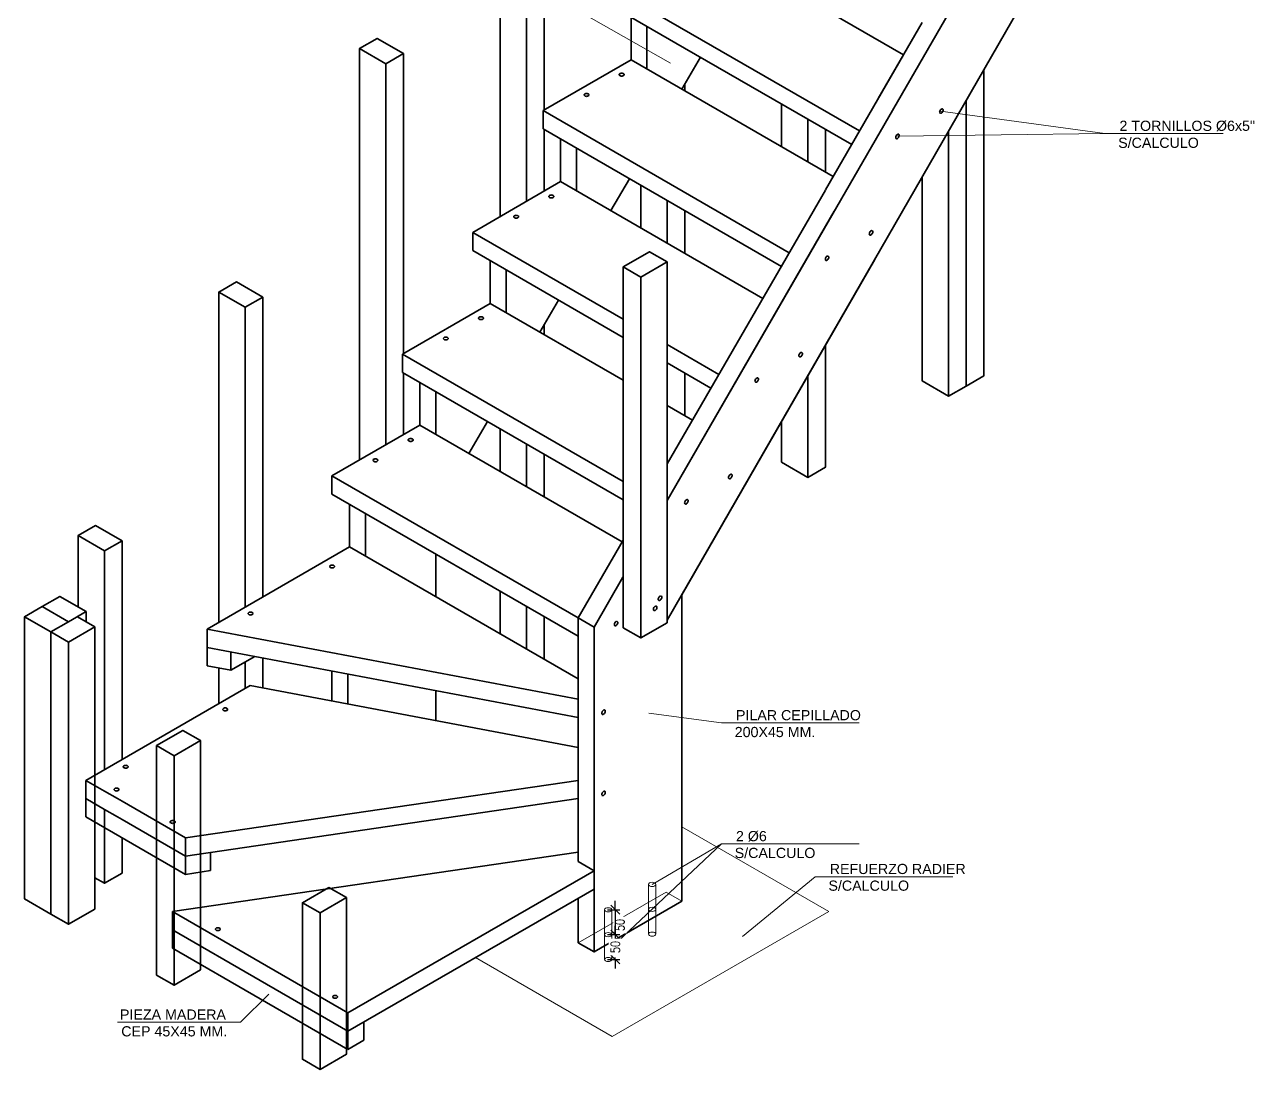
# Model space of a CAD drawing. Header units: metres. Extents: x -2 to 690, y -116 to 73.
# Drawn here: x 239.998 to 242.47, y 53.738 to 55.84 of the extents above; entities that cross this region are included whole.
import ezdxf

# ---------------------------------------------------------------- set-up
doc = ezdxf.new("R2010")
doc.units = ezdxf.units.M
doc.header["$LTSCALE"] = 5
doc.header["$MEASUREMENT"] = 0
doc.layers.get('0').update_dxf_attribs({"color": 30})
doc.layers.get('DEFPOINTS').update_dxf_attribs({"color": 210})
for name, color, linetype, lineweight in [('A-ANNO-DIMS', 3, 'Continuous', 18), ('A-ANNO-SYMB', 3, 'Continuous', 18), ('A-ANNO-TEXT', 3, 'Continuous', 18), ('A-ELEV-IDEN', 3, 'Continuous', 18), ('A-ELEV-MBE1', 7, 'Continuous', 35)]:
    doc.layers.add(name, color=color, linetype=linetype, lineweight=lineweight)
doc.styles.add('E-ROMANS', font='romans.shx', dxfattribs={"width": 0.8})
doc.styles.get("Standard").update_dxf_attribs({"font": 'arial.ttf'})
doc.dimstyles.new('E-0010_TICK_18', dxfattribs={"dimscale": 0.001, "dimtxt": 18, "dimasz": 18, "dimexe": 9, "dimexo": 6, "dimgap": 9, "dimtad": 0, "dimdec": 0, "dimlfac": 1000, "dimzin": 0, "dimdsep": 46, "dimtxsty": 'E-ROMANS', "dimblk": 'OBLIQUE', "dimcen": 9, "dimclrd": 256, "dimclre": 256, "dimclrt": 256, "dimadec": 0, "dimazin": 0, "dimtfac": 1, "dimtdec": 0, "dimtmove": 1, "dimatfit": 3, "dimldrblk": 'OPEN90', "dimfxl": 1, "dimtfill": 1, "dimtolj": 1, "dimtzin": 0, "dimarcsym": 0})

# ---------------------------------------------------------------- blocks, each defined once
blk = doc.blocks.new('_Oblique')
at = {"color": 0, "linetype": 'ByBlock', "lineweight": -2}
blk.add_line((-0.5, -0.5), (0.5, 0.5), dxfattribs=at)
blk = doc.blocks.new('*D1626')
at = {"layer": 'A-ANNO-DIMS', "lineweight": -2, "transparency": 16777216}
for p, q in [((241.1855, 54.0592), (241.1855, 54.0772)), ((241.1697, 54.0592), (241.1945, 54.0592)), ((241.1697, 54.0092), (241.1945, 54.0092)), ((241.1855, 54.0092), (241.1855, 53.9912))]:
    blk.add_line(p, q, dxfattribs=at)
at = {"layer": 'DEFPOINTS', "color": 0, "transparency": 16777216}
for p in [(241.1637, 54.0592), (241.1637, 54.0092)]:
    blk.add_point(p, dxfattribs=at)
at = {"layer": 'A-ANNO-DIMS', "transparency": 16777216, "insert": (241.1947, 54.0286), "char_height": 0.018, "attachment_point": 5, "rotation": 90, "style": 'E-ROMANS', "bg_fill": 3, "box_fill_scale": 1.25, "bg_fill_color": 256, "bg_fill_true_color": 13158600, "bg_fill_transparency": 0}
blk.add_mtext('\\A1;50', dxfattribs=at)
at = {"layer": 'A-ANNO-DIMS', "lineweight": -2, "transparency": 16777216}
blk.add_line((241.1855, 54.0592), (241.1855, 54.0092), dxfattribs=at)
at = {"layer": 'DEFPOINTS', "color": 0, "transparency": 16777216}
blk.add_point((241.1855, 54.0092), dxfattribs=at)
at = {"layer": 'A-ANNO-DIMS', "lineweight": -2, "transparency": 16777216, "xscale": 0.018, "yscale": 0.018, "zscale": 0.018}
for p, rotation in [((241.1855, 54.0592), 270), ((241.1855, 54.0092), 90)]:
    blk.add_blockref('_Oblique', p, dxfattribs=dict(at, rotation=rotation))
blk = doc.blocks.new('_Open90')
at = {"color": 0, "linetype": 'ByBlock', "lineweight": -2}
for p, q in [((0, 0), (-1, 0)), ((-0.5, 0.5), (0, 0)), ((0, 0), (-0.5, -0.5))]:
    blk.add_line(p, q, dxfattribs=at)
blk = doc.blocks.new('*D1613')
at = {"layer": 'A-ANNO-DIMS', "lineweight": -2, "transparency": 16777216}
for p, q in [((241.1855, 54.0092), (241.1855, 54.0272)), ((241.1697, 54.0092), (241.1945, 54.0092)), ((241.1855, 54.0092), (241.1855, 54.0048)), ((241.1697, 53.9592), (241.1945, 53.9592)), ((241.1855, 53.9592), (241.1855, 53.9635)), ((241.1855, 53.9592), (241.1855, 53.9412))]:
    blk.add_line(p, q, dxfattribs=at)
at = {"layer": 'A-ANNO-DIMS', "lineweight": -2, "transparency": 16777216, "xscale": 0.018, "yscale": 0.018, "zscale": 0.018}
for p, rotation in [((241.1855, 54.0092), 270), ((241.1855, 53.9592), 90)]:
    blk.add_blockref('_Oblique', p, dxfattribs=dict(at, rotation=rotation))
at = {"layer": 'A-ANNO-DIMS', "transparency": 16777216, "insert": (241.1855, 53.9842), "char_height": 0.018, "attachment_point": 5, "rotation": 90, "style": 'E-ROMANS', "bg_fill": 3, "box_fill_scale": 1.25, "bg_fill_color": 256, "bg_fill_true_color": 13158600, "bg_fill_transparency": 0}
blk.add_mtext('\\A1;50', dxfattribs=at)
at = {"layer": 'DEFPOINTS', "color": 0, "transparency": 16777216}
for p in [(241.1637, 54.0092), (241.1637, 53.9592), (241.1855, 53.9592)]:
    blk.add_point(p, dxfattribs=at)

msp = doc.modelspace()

# ---------------------------------------------------------------- linework, layer by layer
at = {"layer": 'A-ANNO-SYMB'}
for p, q in [((242.1696, 55.6204), (241.7525, 55.6149)), ((241.3986, 54.1917), (241.1784, 53.9842))]:
    msp.add_line(p, q, dxfattribs=at)
for points in [[(240.4705, 55.9488), (240.9682, 55.9488), (241.2966, 55.7621)], [(242.4074, 55.6204), (242.1696, 55.6204), (241.839, 55.6653)], [(241.6758, 54.4352), (241.3986, 54.4352), (241.2528, 54.455)], [(241.6758, 54.1917), (241.3986, 54.1917), (241.2594, 54.1102)], [(241.8642, 54.1258), (241.5871, 54.1258), (241.4412, 54.0054)], [(240.1848, 53.8332), (240.4321, 53.8332), (240.489, 53.8895)]]:
    msp.add_lwpolyline(points, dxfattribs=at)
at = {"layer": 'A-ELEV-IDEN'}
for p, q in [((241.3195, 54.2263), (241.6147, 54.0559)), ((241.1793, 53.8045), (241.6147, 54.0559)), ((240.9042, 53.9633), (241.1793, 53.8045))]:
    msp.add_line(p, q, dxfattribs=at)
at = {"layer": 'A-ELEV-IDEN', "ltscale": 0.3}
for p in [(241.1109, 53.9929), (241.3195, 54.0765)]:
    msp.add_line(p, (241.2877, 54.0949), dxfattribs=at)
at = {"layer": 'A-ELEV-IDEN', "ltscale": 0.1}
for p, q in [((241.2521, 54.0602), (241.2521, 54.1102)), ((241.2667, 54.1102), (241.2667, 54.0602)), ((241.1637, 54.0092), (241.1637, 54.0592)), ((241.1784, 54.0592), (241.1784, 54.0092)), ((241.2521, 54.0602), (241.2521, 54.0102)), ((241.2667, 54.0602), (241.2667, 54.0102)), ((241.1637, 54.0092), (241.1637, 53.9592)), ((241.1784, 54.0092), (241.1784, 53.9592))]:
    msp.add_line(p, q, dxfattribs=at)
for centre in [(241.2594, 54.1102), (241.171, 54.0592), (241.2594, 54.0602), (241.171, 54.0092), (241.2594, 54.0102), (241.171, 53.9592)]:
    msp.add_ellipse(centre, major_axis=(-0.00735, 0), ratio=0.57735, dxfattribs=at)
at = {"layer": 'A-ELEV-MBE1'}
for p, q in [((241.2898, 54.8825), (242.4016, 56.8081)), ((241.2898, 54.6414), (242.459, 56.6762)), ((241.3584, 56.0137), (241.765, 55.7789)), ((241.1816, 55.9116), (241.6766, 55.6259)), ((241.1816, 55.8749), (241.3248, 55.7922)), ((241.217, 55.7687), (241.217, 55.8545)), ((241.3248, 55.7922), (241.6607, 55.5983)), ((241.0402, 55.6667), (241.217, 55.7687)), ((241.217, 55.7687), (241.6236, 55.534)), ((241.1933, 55.739), (241.1935, 55.7397)), ((241.1935, 55.7382), (241.1933, 55.739)), ((241.1935, 55.7397), (241.194, 55.7404)), ((241.194, 55.7376), (241.1935, 55.7382)), ((241.194, 55.7404), (241.1947, 55.741)), ((241.1947, 55.737), (241.194, 55.7376)), ((241.1947, 55.741), (241.1958, 55.7415)), ((241.1958, 55.7365), (241.1947, 55.737)), ((241.1958, 55.7415), (241.197, 55.7418)), ((241.197, 55.7362), (241.1958, 55.7365)), ((241.197, 55.7418), (241.1983, 55.7419)), ((241.1983, 55.7361), (241.197, 55.7362)), ((241.1983, 55.7419), (241.1996, 55.7418)), ((241.1996, 55.7362), (241.1983, 55.7361)), ((241.1996, 55.7418), (241.2008, 55.7415)), ((241.2008, 55.7365), (241.1996, 55.7362)), ((241.2008, 55.7415), (241.2018, 55.741)), ((241.2018, 55.737), (241.2008, 55.7365)), ((241.2018, 55.741), (241.2026, 55.7404)), ((241.2026, 55.7376), (241.2018, 55.737)), ((241.2026, 55.7404), (241.2031, 55.7397)), ((241.2031, 55.7382), (241.2026, 55.7376)), ((241.2031, 55.7397), (241.2033, 55.739)), ((241.2033, 55.739), (241.2031, 55.7382)), ((241.1226, 55.6982), (241.1227, 55.6989)), ((241.1227, 55.6974), (241.1226, 55.6982)), ((241.1227, 55.6989), (241.1232, 55.6996)), ((241.1232, 55.6967), (241.1227, 55.6974)), ((241.1232, 55.6996), (241.124, 55.7002)), ((241.124, 55.6961), (241.1232, 55.6967)), ((241.124, 55.7002), (241.1251, 55.7007)), ((241.1251, 55.6957), (241.124, 55.6961)), ((241.1251, 55.7007), (241.1263, 55.701)), ((241.1263, 55.6954), (241.1251, 55.6957)), ((241.1263, 55.701), (241.1276, 55.7011)), ((241.1276, 55.6953), (241.1263, 55.6954)), ((241.1276, 55.7011), (241.1289, 55.701)), ((241.1289, 55.6954), (241.1276, 55.6953)), ((241.1289, 55.701), (241.1301, 55.7007)), ((241.1301, 55.6957), (241.1289, 55.6954)), ((241.1301, 55.7007), (241.1311, 55.7002)), ((241.1311, 55.6961), (241.1301, 55.6957)), ((241.1311, 55.7002), (241.1319, 55.6996)), ((241.1319, 55.6967), (241.1311, 55.6961)), ((241.1319, 55.6996), (241.1324, 55.6989)), ((241.1324, 55.6974), (241.1319, 55.6967)), ((241.1324, 55.6989), (241.1326, 55.6982)), ((241.1326, 55.6982), (241.1324, 55.6974)), ((241.0402, 55.6667), (241.0402, 55.6299)), ((241.0402, 55.6667), (241.5352, 55.3809)), ((241.8375, 55.6636), (241.8376, 55.6647)), ((241.8376, 55.6626), (241.8375, 55.6636)), ((241.8376, 55.6647), (241.8379, 55.6659)), ((241.8376, 55.6626), (241.8379, 55.6618)), ((241.8379, 55.6659), (241.8385, 55.6671)), ((241.8385, 55.6613), (241.8379, 55.6618)), ((241.8385, 55.6671), (241.8392, 55.6682)), ((241.8392, 55.6611), (241.8385, 55.6613)), ((241.8392, 55.6682), (241.8401, 55.6691)), ((241.8401, 55.6612), (241.8392, 55.6611)), ((241.8401, 55.6691), (241.841, 55.6697)), ((241.841, 55.6616), (241.8401, 55.6612)), ((241.841, 55.6697), (241.8419, 55.6701)), ((241.8419, 55.6622), (241.841, 55.6616)), ((241.8419, 55.6701), (241.8428, 55.6702)), ((241.8428, 55.6631), (241.8419, 55.6622)), ((241.8428, 55.6702), (241.8435, 55.67)), ((241.8435, 55.6642), (241.8428, 55.6631)), ((241.8435, 55.67), (241.8441, 55.6695)), ((241.8441, 55.6654), (241.8435, 55.6642)), ((241.8441, 55.6695), (241.8444, 55.6687)), ((241.8444, 55.6666), (241.8441, 55.6654)), ((241.8444, 55.6687), (241.8445, 55.6677)), ((241.8445, 55.6677), (241.8444, 55.6666)), ((241.0402, 55.6299), (241.5193, 55.3533)), ((241.7491, 55.6126), (241.7492, 55.6137)), ((241.7492, 55.6116), (241.7491, 55.6126)), ((241.7492, 55.6137), (241.7495, 55.6149)), ((241.7495, 55.6108), (241.7492, 55.6116)), ((241.7495, 55.6149), (241.7501, 55.6161)), ((241.7501, 55.6103), (241.7495, 55.6108)), ((241.7501, 55.6161), (241.7508, 55.6171)), ((241.7508, 55.6101), (241.7501, 55.6103)), ((241.7508, 55.6171), (241.7517, 55.618)), ((241.7517, 55.6102), (241.7508, 55.6101)), ((241.7517, 55.618), (241.7526, 55.6187)), ((241.7526, 55.6105), (241.7517, 55.6102)), ((241.7526, 55.6187), (241.7535, 55.6191)), ((241.7535, 55.6112), (241.7526, 55.6105)), ((241.7535, 55.6191), (241.7544, 55.6192)), ((241.7544, 55.6121), (241.7535, 55.6112)), ((241.7544, 55.6192), (241.7551, 55.619)), ((241.7551, 55.6132), (241.7544, 55.6121)), ((241.7551, 55.619), (241.7557, 55.6184)), ((241.7557, 55.6144), (241.7551, 55.6132)), ((241.7557, 55.6184), (241.756, 55.6177)), ((241.756, 55.6155), (241.7557, 55.6144)), ((241.756, 55.6177), (241.7561, 55.6167)), ((241.7561, 55.6167), (241.756, 55.6155)), ((240.8988, 55.4217), (241.0756, 55.5238)), ((241.0756, 55.5238), (241.4821, 55.289)), ((241.0519, 55.494), (241.052, 55.4948)), ((241.052, 55.4933), (241.0519, 55.494)), ((241.052, 55.4948), (241.0525, 55.4955)), ((241.0525, 55.4926), (241.052, 55.4933)), ((241.0525, 55.4955), (241.0533, 55.4961)), ((241.0533, 55.492), (241.0525, 55.4926)), ((241.0533, 55.4961), (241.0544, 55.4965)), ((241.0544, 55.4915), (241.0533, 55.492)), ((241.0544, 55.4965), (241.0556, 55.4968)), ((241.0556, 55.4913), (241.0544, 55.4915)), ((241.0556, 55.4968), (241.0569, 55.4969)), ((241.0569, 55.4912), (241.0556, 55.4913)), ((241.0569, 55.4969), (241.0582, 55.4968)), ((241.0582, 55.4913), (241.0569, 55.4912)), ((241.0582, 55.4968), (241.0594, 55.4965)), ((241.0594, 55.4915), (241.0582, 55.4913)), ((241.0594, 55.4965), (241.0604, 55.4961)), ((241.0604, 55.492), (241.0594, 55.4915)), ((241.0604, 55.4961), (241.0612, 55.4955)), ((241.0612, 55.4926), (241.0604, 55.492)), ((241.0612, 55.4955), (241.0617, 55.4948)), ((241.0617, 55.4933), (241.0612, 55.4926)), ((241.0617, 55.4948), (241.0619, 55.494)), ((241.0619, 55.494), (241.0617, 55.4933)), ((240.9813, 55.454), (240.9818, 55.4547)), ((240.9818, 55.4547), (240.9826, 55.4553)), ((240.9826, 55.4553), (240.9837, 55.4557)), ((240.9837, 55.4557), (240.9849, 55.456)), ((240.9849, 55.456), (240.9862, 55.4561)), ((240.9862, 55.4561), (240.9874, 55.456)), ((240.9874, 55.456), (240.9887, 55.4557)), ((240.9887, 55.4557), (240.9897, 55.4553)), ((240.9897, 55.4553), (240.9905, 55.4547)), ((240.9905, 55.4547), (240.991, 55.454)), ((241.2898, 54.8825), (241.6257, 55.4643)), ((240.9812, 55.4532), (240.9813, 55.454)), ((240.9813, 55.4525), (240.9812, 55.4532)), ((240.9818, 55.4518), (240.9813, 55.4525)), ((240.9826, 55.4512), (240.9818, 55.4518)), ((240.9837, 55.4507), (240.9826, 55.4512)), ((240.9849, 55.4504), (240.9837, 55.4507)), ((240.9862, 55.4503), (240.9849, 55.4504)), ((240.9874, 55.4504), (240.9862, 55.4503)), ((240.9887, 55.4507), (240.9874, 55.4504)), ((240.9887, 55.4507), (240.9897, 55.4512)), ((240.9905, 55.4518), (240.9897, 55.4512)), ((240.991, 55.4525), (240.9905, 55.4518)), ((240.991, 55.454), (240.9912, 55.4532)), ((240.9912, 55.4532), (240.991, 55.4525)), ((240.8988, 55.4217), (241.2015, 55.247)), ((240.8988, 55.385), (240.8988, 55.4217)), ((241.696, 55.4187), (241.6962, 55.4198)), ((241.6962, 55.4177), (241.696, 55.4187)), ((241.6962, 55.4198), (241.6965, 55.421)), ((241.6965, 55.4169), (241.6962, 55.4177)), ((241.6965, 55.421), (241.6971, 55.4221)), ((241.6971, 55.4164), (241.6965, 55.4169)), ((241.6971, 55.4221), (241.6978, 55.4232)), ((241.6978, 55.4162), (241.6971, 55.4164)), ((241.6978, 55.4232), (241.6987, 55.4241)), ((241.6987, 55.4162), (241.6978, 55.4162)), ((241.6987, 55.4241), (241.6996, 55.4248)), ((241.6996, 55.4166), (241.6987, 55.4162)), ((241.6996, 55.4248), (241.7005, 55.4252)), ((241.7005, 55.4173), (241.6996, 55.4166)), ((241.7005, 55.4252), (241.7013, 55.4253)), ((241.7013, 55.4182), (241.7005, 55.4173)), ((241.7013, 55.4253), (241.7021, 55.425)), ((241.7021, 55.4193), (241.7013, 55.4182)), ((241.7021, 55.425), (241.7026, 55.4245)), ((241.7026, 55.4204), (241.7021, 55.4193)), ((241.7026, 55.4245), (241.703, 55.4237)), ((241.703, 55.4216), (241.7026, 55.4204)), ((241.703, 55.4237), (241.7031, 55.4227)), ((241.7031, 55.4227), (241.703, 55.4216)), ((240.8988, 55.385), (241.2015, 55.2102)), ((241.3195, 54.693), (241.7069, 55.3672)), ((241.6077, 55.3676), (241.6078, 55.3688)), ((241.6078, 55.3666), (241.6077, 55.3676)), ((241.6078, 55.3688), (241.6081, 55.3699)), ((241.6078, 55.3666), (241.6081, 55.3659)), ((241.6081, 55.3699), (241.6087, 55.3711)), ((241.6087, 55.3653), (241.6081, 55.3659)), ((241.6087, 55.3711), (241.6094, 55.3722)), ((241.6094, 55.3651), (241.6087, 55.3653)), ((241.6094, 55.3722), (241.6103, 55.3731)), ((241.6103, 55.3652), (241.6094, 55.3651)), ((241.6103, 55.3731), (241.6112, 55.3738)), ((241.6112, 55.3656), (241.6103, 55.3652)), ((241.6112, 55.3738), (241.6121, 55.3741)), ((241.6121, 55.3663), (241.6112, 55.3656)), ((241.6121, 55.3741), (241.613, 55.3742)), ((241.613, 55.3672), (241.6121, 55.3663)), ((241.613, 55.3742), (241.6137, 55.374)), ((241.6137, 55.3682), (241.613, 55.3672)), ((241.6137, 55.374), (241.6142, 55.3735)), ((241.6142, 55.3694), (241.6137, 55.3682)), ((241.6142, 55.3735), (241.6146, 55.3727)), ((241.6146, 55.3706), (241.6142, 55.3694)), ((241.6146, 55.3727), (241.6147, 55.3717)), ((241.6147, 55.3717), (241.6146, 55.3706)), ((240.7574, 55.1768), (240.9341, 55.2788)), ((240.9341, 55.2788), (241.2015, 55.1245)), ((240.9104, 55.2491), (240.9106, 55.2498)), ((240.9106, 55.2484), (240.9104, 55.2491)), ((240.9106, 55.2498), (240.9111, 55.2505)), ((240.9111, 55.2477), (240.9106, 55.2484)), ((240.9111, 55.2505), (240.9119, 55.2511)), ((240.9119, 55.2471), (240.9111, 55.2477)), ((240.9119, 55.2511), (240.9129, 55.2516)), ((240.9129, 55.2466), (240.9119, 55.2471)), ((240.9129, 55.2516), (240.9141, 55.2519)), ((240.9141, 55.2463), (240.9129, 55.2466)), ((240.9141, 55.2519), (240.9154, 55.252)), ((240.9154, 55.2462), (240.9141, 55.2463)), ((240.9154, 55.252), (240.9167, 55.2519)), ((240.9167, 55.2463), (240.9154, 55.2462)), ((240.9167, 55.2519), (240.9179, 55.2516)), ((240.9179, 55.2466), (240.9167, 55.2463)), ((240.9179, 55.2516), (240.919, 55.2511)), ((240.919, 55.2471), (240.9179, 55.2466)), ((240.919, 55.2511), (240.9198, 55.2505)), ((240.9198, 55.2477), (240.919, 55.2471)), ((240.9198, 55.2505), (240.9203, 55.2498)), ((240.9203, 55.2484), (240.9198, 55.2477)), ((240.9203, 55.2498), (240.9204, 55.2491)), ((240.9204, 55.2491), (240.9203, 55.2484)), ((240.8397, 55.2083), (240.8399, 55.209)), ((240.8399, 55.2075), (240.8397, 55.2083)), ((240.8399, 55.209), (240.8404, 55.2097)), ((240.8404, 55.2068), (240.8399, 55.2075)), ((240.8404, 55.2097), (240.8412, 55.2103)), ((240.8412, 55.2103), (240.8422, 55.2108)), ((240.8422, 55.2108), (240.8434, 55.2111)), ((240.8434, 55.2111), (240.8447, 55.2112)), ((240.8447, 55.2112), (240.846, 55.2111)), ((240.846, 55.2111), (240.8472, 55.2108)), ((240.8472, 55.2108), (240.8483, 55.2103)), ((240.8483, 55.2103), (240.8491, 55.2097)), ((240.8491, 55.2097), (240.8496, 55.209)), ((240.8496, 55.2075), (240.8491, 55.2068)), ((240.8496, 55.209), (240.8497, 55.2083)), ((240.8497, 55.2083), (240.8496, 55.2075)), ((240.8412, 55.2062), (240.8404, 55.2068)), ((240.8422, 55.2058), (240.8412, 55.2062)), ((240.8434, 55.2055), (240.8422, 55.2058)), ((240.8447, 55.2054), (240.8434, 55.2055)), ((240.846, 55.2055), (240.8447, 55.2054)), ((240.8472, 55.2058), (240.846, 55.2055)), ((240.8483, 55.2062), (240.8472, 55.2058)), ((240.8491, 55.2068), (240.8483, 55.2062)), ((241.2898, 55.1959), (241.3938, 55.136)), ((240.7574, 55.1768), (240.7574, 55.14)), ((240.7574, 55.1768), (241.2015, 54.9204)), ((241.2898, 55.1592), (241.3778, 55.1084)), ((241.5546, 55.1737), (241.5547, 55.1748)), ((241.5547, 55.1727), (241.5546, 55.1737)), ((241.5547, 55.1748), (241.5551, 55.176)), ((241.5547, 55.1727), (241.5551, 55.1719)), ((241.5551, 55.176), (241.5557, 55.1772)), ((241.5557, 55.1714), (241.5551, 55.1719)), ((241.5557, 55.1772), (241.5564, 55.1783)), ((241.5564, 55.1712), (241.5557, 55.1714)), ((241.5564, 55.1783), (241.5572, 55.1792)), ((241.5572, 55.1713), (241.5564, 55.1712)), ((241.5572, 55.1792), (241.5582, 55.1798)), ((241.5582, 55.1717), (241.5572, 55.1713)), ((241.5582, 55.1798), (241.5591, 55.1802)), ((241.5591, 55.1723), (241.5582, 55.1717)), ((241.5591, 55.1802), (241.5599, 55.1803)), ((241.5599, 55.1732), (241.5591, 55.1723)), ((241.5599, 55.1803), (241.5607, 55.1801)), ((241.5607, 55.1743), (241.5599, 55.1732)), ((241.5607, 55.1801), (241.5612, 55.1796)), ((241.5612, 55.1755), (241.5607, 55.1743)), ((241.5612, 55.1796), (241.5616, 55.1788)), ((241.5616, 55.1767), (241.5612, 55.1755)), ((241.5616, 55.1788), (241.5617, 55.1778)), ((241.5617, 55.1778), (241.5616, 55.1767)), ((240.7574, 55.14), (241.2015, 54.8836)), ((241.4662, 55.1227), (241.4664, 55.1238)), ((241.4664, 55.1217), (241.4662, 55.1227)), ((241.4664, 55.1238), (241.4667, 55.125)), ((241.4667, 55.1209), (241.4664, 55.1217)), ((241.4667, 55.125), (241.4673, 55.1262)), ((241.4673, 55.1204), (241.4667, 55.1209)), ((241.4673, 55.1262), (241.468, 55.1272)), ((241.468, 55.1202), (241.4673, 55.1204)), ((241.468, 55.1272), (241.4689, 55.1281)), ((241.4689, 55.1203), (241.468, 55.1202)), ((241.4689, 55.1281), (241.4698, 55.1288)), ((241.4698, 55.1206), (241.4689, 55.1203)), ((241.4698, 55.1288), (241.4707, 55.1292)), ((241.4707, 55.1213), (241.4698, 55.1206)), ((241.4707, 55.1292), (241.4715, 55.1293)), ((241.4715, 55.1222), (241.4707, 55.1213)), ((241.4715, 55.1293), (241.4723, 55.1291)), ((241.4723, 55.1233), (241.4715, 55.1222)), ((241.4723, 55.1291), (241.4728, 55.1285)), ((241.4728, 55.1245), (241.4723, 55.1233)), ((241.4728, 55.1285), (241.4732, 55.1278)), ((241.4732, 55.1256), (241.4728, 55.1245)), ((241.4732, 55.1278), (241.4733, 55.1268)), ((241.4733, 55.1268), (241.4732, 55.1256)), ((241.2895, 55.0737), (241.3407, 55.0441)), ((240.6159, 54.9318), (240.7927, 55.0339)), ((240.7927, 55.0339), (241.1993, 54.7991)), ((240.769, 55.0041), (240.7692, 55.0049)), ((240.7692, 55.0034), (240.769, 55.0041)), ((240.7692, 55.0049), (240.7697, 55.0056)), ((240.7697, 55.0027), (240.7692, 55.0034)), ((240.7697, 55.0056), (240.7705, 55.0062)), ((240.7705, 55.0021), (240.7697, 55.0027)), ((240.7705, 55.0062), (240.7715, 55.0066)), ((240.7715, 55.0016), (240.7705, 55.0021)), ((240.7715, 55.0066), (240.7727, 55.0069)), ((240.7727, 55.0014), (240.7715, 55.0016)), ((240.7727, 55.0069), (240.774, 55.007)), ((240.774, 55.0013), (240.7727, 55.0014)), ((240.774, 55.007), (240.7753, 55.0069)), ((240.7753, 55.0014), (240.774, 55.0013)), ((240.7753, 55.0069), (240.7765, 55.0066)), ((240.7765, 55.0016), (240.7753, 55.0014)), ((240.7765, 55.0066), (240.7776, 55.0062)), ((240.7776, 55.0021), (240.7765, 55.0016)), ((240.7776, 55.0062), (240.7783, 55.0056)), ((240.7783, 55.0027), (240.7776, 55.0021)), ((240.7783, 55.0056), (240.7788, 55.0049)), ((240.7788, 55.0034), (240.7783, 55.0027)), ((240.7788, 55.0049), (240.779, 55.0041)), ((240.779, 55.0041), (240.7788, 55.0034)), ((240.6983, 54.9633), (240.6985, 54.9641)), ((240.6985, 54.9626), (240.6983, 54.9633)), ((240.6985, 54.9641), (240.699, 54.9648)), ((240.699, 54.9619), (240.6985, 54.9626)), ((240.699, 54.9648), (240.6998, 54.9654)), ((240.6998, 54.9613), (240.699, 54.9619)), ((240.6998, 54.9654), (240.7008, 54.9658)), ((240.7008, 54.9608), (240.6998, 54.9613)), ((240.7008, 54.9658), (240.702, 54.9661)), ((240.702, 54.9605), (240.7008, 54.9608)), ((240.702, 54.9661), (240.7033, 54.9662)), ((240.7033, 54.9604), (240.702, 54.9605)), ((240.7033, 54.9662), (240.7046, 54.9661)), ((240.7046, 54.9605), (240.7033, 54.9604)), ((240.7046, 54.9661), (240.7058, 54.9658)), ((240.7058, 54.9608), (240.7046, 54.9605)), ((240.7058, 54.9658), (240.7068, 54.9654)), ((240.7058, 54.9608), (240.7068, 54.9613)), ((240.7068, 54.9654), (240.7076, 54.9648)), ((240.7076, 54.9619), (240.7068, 54.9613)), ((240.7076, 54.9648), (240.7081, 54.9641)), ((240.7081, 54.9626), (240.7076, 54.9619)), ((240.7081, 54.9641), (240.7083, 54.9633)), ((240.7083, 54.9633), (240.7081, 54.9626)), ((241.4167, 54.9349), (241.4176, 54.9353)), ((241.4176, 54.9353), (241.4185, 54.9354)), ((241.4185, 54.9354), (241.4192, 54.9351)), ((241.4192, 54.9351), (241.4198, 54.9346)), ((240.6159, 54.9318), (240.6159, 54.8951)), ((240.6159, 54.9318), (241.1109, 54.6461)), ((241.4132, 54.9288), (241.4133, 54.9299)), ((241.4133, 54.9278), (241.4132, 54.9288)), ((241.4133, 54.9299), (241.4137, 54.9311)), ((241.4137, 54.927), (241.4133, 54.9278)), ((241.4137, 54.9311), (241.4142, 54.9323)), ((241.4142, 54.9265), (241.4137, 54.927)), ((241.4142, 54.9323), (241.415, 54.9333)), ((241.415, 54.9263), (241.4142, 54.9265)), ((241.415, 54.9333), (241.4158, 54.9342)), ((241.4158, 54.9263), (241.415, 54.9263)), ((241.4158, 54.9342), (241.4167, 54.9349)), ((241.4167, 54.9267), (241.4158, 54.9263)), ((241.4176, 54.9274), (241.4167, 54.9267)), ((241.4185, 54.9283), (241.4176, 54.9274)), ((241.4192, 54.9294), (241.4185, 54.9283)), ((241.4198, 54.9305), (241.4192, 54.9294)), ((241.4198, 54.9346), (241.4201, 54.9338)), ((241.4201, 54.9317), (241.4198, 54.9305)), ((241.4201, 54.9338), (241.4203, 54.9328)), ((241.4203, 54.9328), (241.4201, 54.9317)), ((240.6159, 54.8951), (241.1109, 54.6093)), ((241.3248, 54.8777), (241.3249, 54.8789)), ((241.3249, 54.8767), (241.3248, 54.8777)), ((241.3249, 54.8789), (241.3253, 54.8801)), ((241.3249, 54.8767), (241.3253, 54.876)), ((241.3253, 54.8801), (241.3258, 54.8812)), ((241.3258, 54.8754), (241.3253, 54.876)), ((241.3258, 54.8812), (241.3266, 54.8823)), ((241.3266, 54.8752), (241.3258, 54.8754)), ((241.3266, 54.8823), (241.3274, 54.8832)), ((241.3274, 54.8753), (241.3266, 54.8752)), ((241.3274, 54.8832), (241.3283, 54.8839)), ((241.3283, 54.8757), (241.3274, 54.8753)), ((241.3283, 54.8839), (241.3293, 54.8842)), ((241.3293, 54.8764), (241.3283, 54.8757)), ((241.3293, 54.8842), (241.3301, 54.8843)), ((241.3301, 54.8773), (241.3293, 54.8764)), ((241.3301, 54.8843), (241.3308, 54.8841)), ((241.3308, 54.8783), (241.3301, 54.8773)), ((241.3308, 54.8841), (241.3314, 54.8836)), ((241.3314, 54.8795), (241.3308, 54.8783)), ((241.3314, 54.8836), (241.3318, 54.8828)), ((241.3318, 54.8807), (241.3314, 54.8795)), ((241.3318, 54.8828), (241.3319, 54.8818)), ((241.3319, 54.8818), (241.3318, 54.8807)), ((240.3648, 54.6235), (240.6513, 54.7889)), ((240.6513, 54.7889), (241.1109, 54.5236)), ((240.6111, 54.7497), (240.6113, 54.7505)), ((240.6113, 54.749), (240.6111, 54.7497)), ((240.6113, 54.7505), (240.6118, 54.7511)), ((240.6118, 54.7483), (240.6113, 54.749)), ((240.6118, 54.7511), (240.6126, 54.7517)), ((240.6126, 54.7477), (240.6118, 54.7483)), ((240.6126, 54.7517), (240.6136, 54.7522)), ((240.6136, 54.7472), (240.6126, 54.7477)), ((240.6136, 54.7522), (240.6149, 54.7525)), ((240.6149, 54.7469), (240.6136, 54.7472)), ((240.6149, 54.7525), (240.6161, 54.7526)), ((240.6161, 54.7468), (240.6149, 54.7469)), ((240.6161, 54.7526), (240.6174, 54.7525)), ((240.6174, 54.7469), (240.6161, 54.7468)), ((240.6174, 54.7525), (240.6186, 54.7522)), ((240.6186, 54.7472), (240.6174, 54.7469)), ((240.6186, 54.7522), (240.6197, 54.7517)), ((240.6197, 54.7477), (240.6186, 54.7472)), ((240.6197, 54.7517), (240.6205, 54.7511)), ((240.6205, 54.7483), (240.6197, 54.7477)), ((240.6205, 54.7511), (240.621, 54.7505)), ((240.621, 54.749), (240.6205, 54.7483)), ((240.621, 54.7505), (240.6211, 54.7497)), ((240.6211, 54.7497), (240.621, 54.749)), ((241.1427, 54.6277), (241.2008, 54.7282)), ((241.2728, 54.6873), (241.2735, 54.6884)), ((241.2735, 54.6884), (241.2744, 54.6893)), ((241.2744, 54.6893), (241.2753, 54.6899)), ((241.2753, 54.6899), (241.2762, 54.6903)), ((241.2762, 54.6903), (241.2771, 54.6904)), ((241.2771, 54.6904), (241.2778, 54.6902)), ((241.2778, 54.6902), (241.2784, 54.6897)), ((241.2784, 54.6897), (241.2787, 54.6889)), ((241.2787, 54.6889), (241.2788, 54.6879)), ((241.2788, 54.6879), (241.2787, 54.6868)), ((241.3195, 54.0765), (241.3195, 54.693)), ((241.262, 54.6634), (241.2622, 54.6645)), ((241.2622, 54.6624), (241.262, 54.6634)), ((241.2622, 54.6645), (241.2625, 54.6657)), ((241.2625, 54.6657), (241.2631, 54.6669)), ((241.2631, 54.6669), (241.2638, 54.668)), ((241.2638, 54.668), (241.2647, 54.6689)), ((241.2647, 54.6689), (241.2656, 54.6695)), ((241.2656, 54.6695), (241.2665, 54.6699)), ((241.2665, 54.6699), (241.2673, 54.67)), ((241.2673, 54.67), (241.2681, 54.6698)), ((241.2681, 54.664), (241.2673, 54.6629)), ((241.2681, 54.6698), (241.2686, 54.6692)), ((241.2686, 54.6652), (241.2681, 54.664)), ((241.2686, 54.6692), (241.269, 54.6685)), ((241.269, 54.6664), (241.2686, 54.6652)), ((241.269, 54.6685), (241.2691, 54.6675)), ((241.2691, 54.6675), (241.269, 54.6664)), ((241.2718, 54.6838), (241.2719, 54.6849)), ((241.2719, 54.6828), (241.2718, 54.6838)), ((241.2719, 54.6849), (241.2722, 54.6861)), ((241.2722, 54.6821), (241.2719, 54.6828)), ((241.2722, 54.6861), (241.2728, 54.6873)), ((241.2728, 54.6815), (241.2722, 54.6821)), ((241.2735, 54.6813), (241.2728, 54.6815)), ((241.2744, 54.6814), (241.2735, 54.6813)), ((241.2753, 54.6818), (241.2744, 54.6814)), ((241.2762, 54.6824), (241.2753, 54.6818)), ((241.2771, 54.6833), (241.2762, 54.6824)), ((241.2778, 54.6844), (241.2771, 54.6833)), ((241.2784, 54.6856), (241.2778, 54.6844)), ((241.2787, 54.6868), (241.2784, 54.6856)), ((240.4472, 54.655), (240.4474, 54.6558)), ((240.4474, 54.6543), (240.4472, 54.655)), ((240.4474, 54.6558), (240.4479, 54.6565)), ((240.4479, 54.6536), (240.4474, 54.6543)), ((240.4479, 54.6565), (240.4486, 54.6571)), ((240.4486, 54.653), (240.4479, 54.6536)), ((240.4486, 54.6571), (240.4497, 54.6575)), ((240.4497, 54.6525), (240.4486, 54.653)), ((240.4497, 54.6575), (240.4509, 54.6578)), ((240.4509, 54.6522), (240.4497, 54.6525)), ((240.4509, 54.6578), (240.4522, 54.6579)), ((240.4522, 54.6521), (240.4509, 54.6522)), ((240.4522, 54.6579), (240.4535, 54.6578)), ((240.4535, 54.6522), (240.4522, 54.6521)), ((240.4535, 54.6578), (240.4547, 54.6575)), ((240.4547, 54.6525), (240.4535, 54.6522)), ((240.4547, 54.6575), (240.4557, 54.6571)), ((240.4557, 54.653), (240.4547, 54.6525)), ((240.4557, 54.6571), (240.4565, 54.6565)), ((240.4565, 54.6536), (240.4557, 54.653)), ((240.4565, 54.6565), (240.457, 54.6558)), ((240.457, 54.6543), (240.4565, 54.6536)), ((240.457, 54.6558), (240.4572, 54.655)), ((240.4572, 54.655), (240.457, 54.6543)), ((241.186, 54.6382), (241.1869, 54.6389)), ((241.1869, 54.6389), (241.1878, 54.6393)), ((241.1878, 54.6393), (241.1887, 54.6394)), ((241.1887, 54.6394), (241.1894, 54.6392)), ((241.1894, 54.6392), (241.19, 54.6386)), ((241.19, 54.6386), (241.1903, 54.6379)), ((241.2622, 54.6624), (241.2625, 54.6616)), ((241.2631, 54.6611), (241.2625, 54.6616)), ((241.2638, 54.6609), (241.2631, 54.6611)), ((241.2647, 54.661), (241.2638, 54.6609)), ((241.2656, 54.6614), (241.2647, 54.661)), ((241.2665, 54.662), (241.2656, 54.6614)), ((241.2673, 54.6629), (241.2665, 54.662)), ((240.3648, 54.5501), (240.3648, 54.6235)), ((240.3648, 54.6235), (241.1109, 54.4828)), ((241.1834, 54.6328), (241.1835, 54.6339)), ((241.1835, 54.6318), (241.1834, 54.6328)), ((241.1835, 54.6339), (241.1839, 54.6351)), ((241.1839, 54.631), (241.1835, 54.6318)), ((241.1839, 54.6351), (241.1844, 54.6363)), ((241.1844, 54.6305), (241.1839, 54.631)), ((241.1844, 54.6363), (241.1852, 54.6373)), ((241.1852, 54.6303), (241.1844, 54.6305)), ((241.1852, 54.6373), (241.186, 54.6382)), ((241.186, 54.6304), (241.1852, 54.6303)), ((241.1869, 54.6307), (241.186, 54.6304)), ((241.1878, 54.6314), (241.1869, 54.6307)), ((241.1887, 54.6323), (241.1878, 54.6314)), ((241.1894, 54.6334), (241.1887, 54.6323)), ((241.19, 54.6346), (241.1894, 54.6334)), ((241.1903, 54.6357), (241.19, 54.6346)), ((241.1903, 54.6379), (241.1905, 54.6369)), ((241.1905, 54.6369), (241.1903, 54.6357)), ((240.3648, 54.5868), (241.1109, 54.446)), ((240.4128, 54.5777), (240.4128, 54.541)), ((240.4128, 54.541), (240.4607, 54.5687)), ((240.3648, 54.5501), (240.4128, 54.541)), ((240.121, 54.3195), (240.4512, 54.5101)), ((240.4512, 54.5101), (241.1109, 54.3857)), ((240.3961, 54.4623), (240.3963, 54.463)), ((240.3963, 54.4615), (240.3961, 54.4623)), ((240.3963, 54.463), (240.3968, 54.4637)), ((240.3968, 54.4608), (240.3963, 54.4615)), ((240.3968, 54.4637), (240.3976, 54.4643)), ((240.3976, 54.4602), (240.3968, 54.4608)), ((240.3976, 54.4643), (240.3986, 54.4648)), ((240.3986, 54.4598), (240.3976, 54.4602)), ((240.3986, 54.4648), (240.3998, 54.4651)), ((240.3998, 54.4595), (240.3986, 54.4598)), ((240.3998, 54.4651), (240.4011, 54.4652)), ((240.4011, 54.4594), (240.3998, 54.4595)), ((240.4011, 54.4652), (240.4024, 54.4651)), ((240.4024, 54.4595), (240.4011, 54.4594)), ((240.4024, 54.4651), (240.4036, 54.4648)), ((240.4036, 54.4598), (240.4024, 54.4595)), ((240.4036, 54.4648), (240.4047, 54.4643)), ((240.4036, 54.4598), (240.4047, 54.4602)), ((240.4047, 54.4643), (240.4055, 54.4637)), ((240.4055, 54.4608), (240.4047, 54.4602)), ((240.4055, 54.4637), (240.406, 54.463)), ((240.406, 54.4615), (240.4055, 54.4608)), ((240.406, 54.463), (240.4061, 54.4623)), ((240.4061, 54.4623), (240.406, 54.4615)), ((241.1583, 54.4546), (241.1584, 54.4557)), ((241.1584, 54.4536), (241.1583, 54.4546)), ((241.1584, 54.4557), (241.1588, 54.4569)), ((241.1588, 54.4528), (241.1584, 54.4536)), ((241.1588, 54.4569), (241.1593, 54.458)), ((241.1593, 54.4523), (241.1588, 54.4528)), ((241.1593, 54.458), (241.1601, 54.4591)), ((241.1601, 54.452), (241.1593, 54.4523)), ((241.1601, 54.4591), (241.1609, 54.46)), ((241.1609, 54.4521), (241.1601, 54.452)), ((241.1609, 54.46), (241.1618, 54.4607)), ((241.1618, 54.4525), (241.1609, 54.4521)), ((241.1618, 54.4607), (241.1627, 54.4611)), ((241.1627, 54.4532), (241.1618, 54.4525)), ((241.1627, 54.4611), (241.1636, 54.4612)), ((241.1636, 54.4541), (241.1627, 54.4532)), ((241.1636, 54.4612), (241.1643, 54.4609)), ((241.1643, 54.4552), (241.1636, 54.4541)), ((241.1643, 54.4609), (241.1649, 54.4604)), ((241.1649, 54.4563), (241.1643, 54.4552)), ((241.1649, 54.4604), (241.1652, 54.4596)), ((241.1652, 54.4575), (241.1649, 54.4563)), ((241.1652, 54.4596), (241.1654, 54.4586)), ((241.1654, 54.4586), (241.1652, 54.4575)), ((240.1963, 54.3469), (240.1964, 54.3476)), ((240.1964, 54.3461), (240.1963, 54.3469)), ((240.1964, 54.3476), (240.1969, 54.3483)), ((240.1969, 54.3454), (240.1964, 54.3461)), ((240.1969, 54.3483), (240.1977, 54.3489)), ((240.1977, 54.3448), (240.1969, 54.3454)), ((240.1977, 54.3489), (240.1988, 54.3494)), ((240.1988, 54.3444), (240.1977, 54.3448)), ((240.1988, 54.3494), (240.2, 54.3497)), ((240.2, 54.3441), (240.1988, 54.3444)), ((240.2, 54.3497), (240.2013, 54.3498)), ((240.2013, 54.344), (240.2, 54.3441)), ((240.2013, 54.3498), (240.2026, 54.3497)), ((240.2026, 54.3441), (240.2013, 54.344)), ((240.2026, 54.3497), (240.2038, 54.3494)), ((240.2038, 54.3444), (240.2026, 54.3441)), ((240.2038, 54.3494), (240.2048, 54.3489)), ((240.2048, 54.3448), (240.2038, 54.3444)), ((240.2048, 54.3489), (240.2056, 54.3483)), ((240.2056, 54.3454), (240.2048, 54.3448)), ((240.2056, 54.3483), (240.2061, 54.3476)), ((240.2061, 54.3461), (240.2056, 54.3454)), ((240.2061, 54.3476), (240.2063, 54.3469)), ((240.2063, 54.3469), (240.2061, 54.3461)), ((240.121, 54.246), (240.121, 54.3195)), ((240.121, 54.3195), (240.1584, 54.2978)), ((240.3211, 54.2039), (241.1109, 54.3195)), ((240.1584, 54.2978), (240.1846, 54.2827)), ((240.1777, 54.301), (240.1779, 54.3018)), ((240.1779, 54.3003), (240.1777, 54.301)), ((240.1779, 54.3018), (240.1784, 54.3024)), ((240.1784, 54.2996), (240.1779, 54.3003)), ((240.1784, 54.3024), (240.1792, 54.303)), ((240.1792, 54.299), (240.1784, 54.2996)), ((240.1792, 54.303), (240.1802, 54.3035)), ((240.1802, 54.2985), (240.1792, 54.299)), ((240.1802, 54.3035), (240.1814, 54.3038)), ((240.1814, 54.2982), (240.1802, 54.2985)), ((240.1814, 54.3038), (240.1827, 54.3039)), ((240.1827, 54.2981), (240.1814, 54.2982)), ((240.1827, 54.3039), (240.184, 54.3038)), ((240.184, 54.2982), (240.1827, 54.2981)), ((240.184, 54.3038), (240.1852, 54.3035)), ((240.1852, 54.2985), (240.184, 54.2982)), ((240.1852, 54.3035), (240.1863, 54.303)), ((240.1863, 54.299), (240.1852, 54.2985)), ((240.1863, 54.303), (240.1871, 54.3024)), ((240.1871, 54.2996), (240.1863, 54.299)), ((240.1871, 54.3024), (240.1876, 54.3018)), ((240.1876, 54.3003), (240.1871, 54.2996)), ((240.1876, 54.3018), (240.1877, 54.301)), ((240.1877, 54.301), (240.1876, 54.3003)), ((241.1583, 54.2913), (241.1584, 54.2924)), ((241.1584, 54.2924), (241.1588, 54.2936)), ((241.1588, 54.2936), (241.1593, 54.2947)), ((241.1593, 54.2947), (241.1601, 54.2958)), ((241.1601, 54.2958), (241.1609, 54.2967)), ((241.1609, 54.2967), (241.1618, 54.2974)), ((241.1618, 54.2974), (241.1627, 54.2978)), ((241.1627, 54.2978), (241.1636, 54.2979)), ((241.1636, 54.2979), (241.1643, 54.2976)), ((241.1643, 54.2976), (241.1649, 54.2971)), ((241.1649, 54.293), (241.1643, 54.2919)), ((241.1649, 54.2971), (241.1652, 54.2963)), ((241.1652, 54.2942), (241.1649, 54.293)), ((241.1652, 54.2963), (241.1654, 54.2953)), ((241.1654, 54.2953), (241.1652, 54.2942)), ((240.121, 54.2827), (240.1584, 54.2611)), ((240.1846, 54.2827), (240.1938, 54.2774)), ((240.1938, 54.2774), (240.3211, 54.2039)), ((240.3211, 54.1672), (241.1109, 54.2827)), ((241.1584, 54.2903), (241.1583, 54.2913)), ((241.1588, 54.2895), (241.1584, 54.2903)), ((241.1593, 54.289), (241.1588, 54.2895)), ((241.1601, 54.2887), (241.1593, 54.289)), ((241.1609, 54.2888), (241.1601, 54.2887)), ((241.1618, 54.2892), (241.1609, 54.2888)), ((241.1627, 54.2899), (241.1618, 54.2892)), ((241.1636, 54.2908), (241.1627, 54.2899)), ((241.1643, 54.2919), (241.1636, 54.2908)), ((240.121, 54.246), (240.3211, 54.1304)), ((240.1584, 54.2243), (240.1584, 54.2611)), ((240.1584, 54.2611), (240.1846, 54.246)), ((240.1938, 54.2407), (240.1846, 54.246)), ((240.1938, 54.2407), (240.3211, 54.1672)), ((240.2905, 54.2359), (240.2907, 54.2366)), ((240.2907, 54.2351), (240.2905, 54.2359)), ((240.2907, 54.2366), (240.2912, 54.2373)), ((240.2912, 54.2344), (240.2907, 54.2351)), ((240.2912, 54.2373), (240.292, 54.2379)), ((240.292, 54.2338), (240.2912, 54.2344)), ((240.292, 54.2379), (240.293, 54.2384)), ((240.293, 54.2334), (240.292, 54.2338)), ((240.293, 54.2384), (240.2942, 54.2387)), ((240.2942, 54.2331), (240.293, 54.2334)), ((240.2942, 54.2387), (240.2955, 54.2388)), ((240.2955, 54.233), (240.2942, 54.2331)), ((240.2955, 54.2388), (240.2968, 54.2387)), ((240.2968, 54.2331), (240.2955, 54.233)), ((240.2968, 54.2387), (240.298, 54.2384)), ((240.298, 54.2334), (240.2968, 54.2331)), ((240.298, 54.2384), (240.2991, 54.2379)), ((240.298, 54.2334), (240.2991, 54.2338)), ((240.2991, 54.2379), (240.2998, 54.2373)), ((240.2998, 54.2344), (240.2991, 54.2338)), ((240.2998, 54.2373), (240.3003, 54.2366)), ((240.3003, 54.2351), (240.2998, 54.2344)), ((240.3003, 54.2366), (240.3005, 54.2359)), ((240.3005, 54.2359), (240.3003, 54.2351)), ((240.3211, 54.1304), (240.3211, 54.2039)), ((240.2953, 54.0555), (241.1109, 54.1748)), ((240.3718, 54.1379), (240.3718, 54.1746)), ((241.1109, 54.1562), (241.1427, 54.1378)), ((240.3211, 54.1304), (240.3718, 54.1379)), ((240.6478, 53.852), (241.1427, 54.1378)), ((241.1427, 54.101), (241.1427, 54.1378)), ((240.6478, 53.8153), (241.1427, 54.101)), ((241.1427, 53.9745), (241.3195, 54.0765)), ((240.2953, 53.982), (240.2953, 54.0555)), ((240.2953, 54.0555), (240.6478, 53.852)), ((240.3815, 54.0201), (240.3817, 54.0208)), ((240.3817, 54.0208), (240.3822, 54.0215)), ((240.3822, 54.0215), (240.3829, 54.0221)), ((240.3829, 54.0221), (240.384, 54.0226)), ((240.384, 54.0226), (240.3852, 54.0229)), ((240.3852, 54.0229), (240.3865, 54.023)), ((240.3865, 54.023), (240.3878, 54.0229)), ((240.3878, 54.0229), (240.389, 54.0226)), ((240.389, 54.0226), (240.39, 54.0221)), ((240.39, 54.0221), (240.3908, 54.0215)), ((240.3908, 54.0215), (240.3913, 54.0208)), ((240.3913, 54.0208), (240.3915, 54.0201)), ((240.2953, 54.0188), (240.6478, 53.8153)), ((240.3817, 54.0193), (240.3815, 54.0201)), ((240.3822, 54.0186), (240.3817, 54.0193)), ((240.3829, 54.018), (240.3822, 54.0186)), ((240.384, 54.0176), (240.3829, 54.018)), ((240.3852, 54.0173), (240.384, 54.0176)), ((240.3865, 54.0172), (240.3852, 54.0173)), ((240.3878, 54.0173), (240.3865, 54.0172)), ((240.389, 54.0176), (240.3878, 54.0173)), ((240.39, 54.018), (240.389, 54.0176)), ((240.3908, 54.0186), (240.39, 54.018)), ((240.3913, 54.0193), (240.3908, 54.0186)), ((240.3915, 54.0201), (240.3913, 54.0193)), ((240.2953, 53.982), (240.6478, 53.7785)), ((240.6172, 53.884), (240.6174, 53.8847)), ((240.6174, 53.8832), (240.6172, 53.884)), ((240.6174, 53.8847), (240.6179, 53.8854)), ((240.6179, 53.8825), (240.6174, 53.8832)), ((240.6179, 53.8854), (240.6186, 53.886)), ((240.6186, 53.8819), (240.6179, 53.8825)), ((240.6186, 53.886), (240.6197, 53.8865)), ((240.6197, 53.8815), (240.6186, 53.8819)), ((240.6197, 53.8865), (240.6209, 53.8868)), ((240.6209, 53.8812), (240.6197, 53.8815)), ((240.6209, 53.8868), (240.6222, 53.8869)), ((240.6222, 53.8811), (240.6209, 53.8812)), ((240.6222, 53.8869), (240.6235, 53.8868)), ((240.6235, 53.8812), (240.6222, 53.8811)), ((240.6235, 53.8868), (240.6247, 53.8865)), ((240.6247, 53.8815), (240.6235, 53.8812)), ((240.6247, 53.8865), (240.6257, 53.886)), ((240.6257, 53.8819), (240.6247, 53.8815)), ((240.6257, 53.886), (240.6265, 53.8854)), ((240.6265, 53.8825), (240.6257, 53.8819)), ((240.6265, 53.8854), (240.627, 53.8847)), ((240.627, 53.8832), (240.6265, 53.8825)), ((240.627, 53.8847), (240.6272, 53.884)), ((240.6272, 53.884), (240.627, 53.8832)), ((240.6478, 53.7785), (240.6478, 53.852)), ((240.6796, 53.8336), (240.6796, 53.7969)), ((240.6478, 53.7785), (240.6796, 53.7969))]:
    msp.add_line(p, q, dxfattribs=at)
for points in [[(240.9539, 55.4536), (240.9539, 55.4536), (240.9539, 56.2814), (241.007, 56.2508), (241.007, 55.4842)], [(241.0423, 55.6679), (241.0423, 56.2712)], [(241.2488, 55.7504), (241.2488, 55.8361)], [(241.7141, 55.6908), (241.8025, 55.8439)], [(240.6711, 54.9637), (240.6711, 54.9637), (240.6711, 55.7915), (240.7241, 55.7609), (240.7241, 54.9943)], [(240.7595, 55.178), (240.7595, 55.178), (240.7595, 55.7813)], [(241.608, 55.5071), (241.765, 55.7789)], [(241.3192, 55.7097), (241.3566, 55.7738)], [(241.8909, 55.1127), (241.9262, 55.1331), (241.9262, 55.7489)], [(241.3252, 55.7063), (241.3252, 55.72)], [(241.5196, 55.6797), (241.5196, 55.594)], [(241.8555, 55.0923), (241.8909, 55.1127), (241.8909, 55.6874)], [(241.0423, 55.5046), (241.0423, 55.6287)], [(241.5727, 55.5634), (241.5727, 55.6491)], [(241.608, 55.6287), (241.608, 55.543)], [(241.0756, 55.5238), (241.0756, 55.6095)], [(241.8555, 55.6258), (241.8555, 55.0923), (241.8025, 55.1229), (241.8025, 55.5335)], [(241.1074, 55.5054), (241.1074, 55.5911)], [(241.1765, 55.4655), (241.214, 55.5296)], [(241.2368, 55.5164), (241.2368, 55.4307)], [(241.2898, 54.956), (241.6077, 55.5064)], [(241.2898, 55.4001), (241.2898, 55.4858)], [(241.3252, 55.3797), (241.3252, 55.4654)], [(240.9341, 55.2788), (240.9341, 55.3646)], [(241.2898, 54.6365), (241.2898, 55.3623)], [(240.966, 55.2605), (240.966, 55.3462)], [(241.2015, 54.6263), (241.2015, 55.3521)], [(241.2368, 54.6059), (241.2368, 55.3317)], [(241.5196, 55.3531), (241.5193, 55.3533), (241.5196, 55.354)], [(240.3882, 54.6371), (240.3882, 55.3016), (240.4413, 55.271), (240.4413, 54.6677)], [(240.4766, 54.6881), (240.4766, 55.2914)], [(241.0338, 55.2213), (241.0713, 55.2854)], [(241.0423, 55.2164), (241.0423, 55.2164), (241.0423, 55.2358)], [(241.608, 55.1951), (241.608, 54.9494), (241.5727, 54.929), (241.5727, 55.1336)], [(240.7595, 55.0147), (240.7595, 55.1388)], [(241.3252, 55.0531), (241.3252, 55.1388)], [(240.7927, 55.0339), (240.7927, 55.1196)], [(240.8245, 55.0155), (240.8245, 55.1013)], [(240.8912, 54.977), (240.9286, 55.0411)], [(241.5196, 55.0413), (241.5196, 54.9596), (241.5727, 54.929)], [(240.8281, 55.0135), (240.8281, 55.0135)], [(240.9539, 54.9408), (240.9539, 55.0265)], [(241.007, 54.9959), (241.007, 54.9959), (241.007, 54.9102)], [(241.0423, 54.8898), (241.0423, 54.9755)], [(240.6513, 54.7889), (240.6513, 54.8747)], [(240.6831, 54.8563), (240.6831, 54.7706)], [(240.1584, 54.3411), (240.1584, 54.3411), (240.1584, 54.7811), (240.1054, 54.8117), (240.1054, 54.6683)], [(240.1938, 54.3615), (240.1938, 54.3615), (240.1938, 54.8015)], [(241.1427, 54.6277), (241.1109, 54.6461), (241.2015, 54.8029)], [(240.8245, 54.6889), (240.8245, 54.7747)], [(240.1217, 54.6589), (240.0686, 54.6895), (240.0333, 54.6691)], [(240.9539, 54.6142), (240.9539, 54.6999)], [(240.051, 54.6181), (239.9979, 54.6487), (240.0333, 54.6691), (240.0863, 54.6385), (240.0333, 54.6691), (240.0863, 54.6385), (240.051, 54.6181), (240.051, 54.1117), (240.051, 54.0912), (240.051, 54.0504), (239.9979, 54.081), (239.9979, 54.6487), (240.051, 54.6181), (240.0863, 54.6385), (240.1217, 54.6589), (240.1217, 54.6473), (240.1217, 54.6385)], [(241.007, 54.6693), (241.007, 54.6693), (241.007, 54.6432), (241.007, 54.5836)], [(240.0863, 54.5976), (240.1393, 54.6283), (240.104, 54.6487)], [(241.0423, 54.5632), (241.0423, 54.5632), (241.0423, 54.6489)], [(241.1109, 54.6461), (241.1109, 54.1562)], [(240.051, 54.0504), (240.0863, 54.03), (240.0863, 54.5976), (240.051, 54.6181)], [(240.0863, 54.03), (240.1393, 54.0606), (240.1393, 54.6283)], [(241.1109, 54.0827), (241.1109, 53.9929), (241.1427, 53.9745), (241.1427, 54.6277)], [(241.2898, 54.6365), (241.2898, 54.6365), (241.2368, 54.6059), (241.2015, 54.6263)], [(240.4766, 54.5053), (240.4766, 54.5657)], [(240.3882, 54.4738), (240.3882, 54.4738), (240.3882, 54.5456)], [(240.4413, 54.5575), (240.4413, 54.5575), (240.4413, 54.5044)], [(240.6159, 54.5394), (240.6159, 54.4791)], [(240.6478, 54.473), (240.6478, 54.5334)], [(240.8245, 54.4397), (240.8245, 54.5001)], [(240.2985, 54.3691), (240.2985, 53.9075), (240.3515, 53.9381), (240.3515, 54.3997), (240.3161, 54.4201), (240.2631, 54.3895), (240.2985, 54.3691), (240.3515, 54.3997)], [(240.2985, 53.9075), (240.2631, 53.9279), (240.2631, 54.3895)], [(240.1217, 54.2456), (240.1217, 54.2456)], [(240.1393, 54.1235), (240.1584, 54.1125), (240.1584, 54.1533), (240.1584, 54.2243)], [(240.1584, 54.1125), (240.1938, 54.1329), (240.1938, 54.2039)], [(240.6449, 54.0836), (240.5919, 54.053), (240.5919, 53.7381), (240.6449, 53.7687), (240.6449, 54.0836), (240.6096, 54.104), (240.5565, 54.0734), (240.5565, 53.7585), (240.5919, 53.7381)], [(240.5919, 54.053), (240.5565, 54.0734)]]:
    msp.add_lwpolyline(points, dxfattribs=at)
for points in [[(240.7595, 55.7813), (240.7064, 55.8119), (240.6711, 55.7915), (240.7241, 55.7609)], [(241.2015, 55.3521), (241.2545, 55.3827), (241.2898, 55.3623), (241.2368, 55.3317)], [(240.4766, 55.2914), (240.4236, 55.322), (240.3882, 55.3016), (240.4413, 55.271)], [(240.9539, 55.2674), (240.9539, 55.2674)], [(240.1938, 54.8015), (240.1408, 54.8321), (240.1054, 54.8117), (240.1584, 54.7811)]]:
    msp.add_lwpolyline(points, close=True, dxfattribs=at)

# ---------------------------------------------------------------- texts
at = {"layer": 'A-ANNO-TEXT', "char_height": 0.02048}
for s, insert, attachment_point in [('\\A1;{\\fArial|b0|i0|c0|p34;2 TORNILLOS %%C6x5"}', (242.199, 55.6357), 4), ('\\A1;{\\fArial|b0|i0|c0|p34;S/CALCULO}', (242.1964, 55.6018), 4), ('\\A1;{\\fArial|b0|i0|c0|p34;PILAR CEPILLADO}', (241.428, 54.4505), 4), ('\\A1;{\\fArial|b0|i0|c0|p34;200X45 MM.}', (241.4255, 54.4166), 4), ('\\A1;{\\fArial|b0|i0|c0|p34;2 %%C6}', (241.428, 54.207), 4), ('\\A1;{\\fArial|b0|i0|c0|p34;S/CALCULO}', (241.4255, 54.1734), 4), ('\\A1;{\\fArial|b0|i0|c0|p34;REFUERZO RADIER}', (241.6165, 54.1412), 4), ('\\A1;{\\fArial|b0|i0|c0|p34;S/CALCULO}', (241.6139, 54.1076), 4), ('\\A1;{\\fArial|b0|i0|c0|p34;PIEZA MADERA}', (240.4027, 53.8485), 6), ('\\A1;{\\fArial|b0|i0|c0|p34;CEP 45X45 MM.}', (240.4053, 53.8146), 6)]:
    msp.add_mtext(s, dxfattribs=dict(at, insert=insert, attachment_point=attachment_point))

# ---------------------------------------------------------------- next in the draw order: dimensions: what is measured, and where the dimension line sits
at = {"layer": 'A-ANNO-DIMS'}
dim = msp.add_linear_dim(base=(241.1855, 54.0092), p1=(241.1637, 54.0592), p2=(241.1637, 54.0092), angle=90, dimstyle='E-0010_TICK_18', dxfattribs=at)
dim.commit()
dim.dimension.update_dxf_attribs({"geometry": '*D1626', "text_midpoint": (241.1947, 54.0286), "dimtype": 160})

# ---------------------------------------------------------------- next in the draw order: dimensions: what is measured, and where the dimension line sits
dim = msp.add_linear_dim(base=(241.1855, 53.9592), p1=(241.1637, 54.0092), p2=(241.1637, 53.9592), angle=90, dimstyle='E-0010_TICK_18', dxfattribs=at)
dim.commit()
dim.dimension.update_dxf_attribs({"geometry": '*D1613', "text_midpoint": (241.1855, 53.9842)})

doc.saveas('drawing.dxf')
